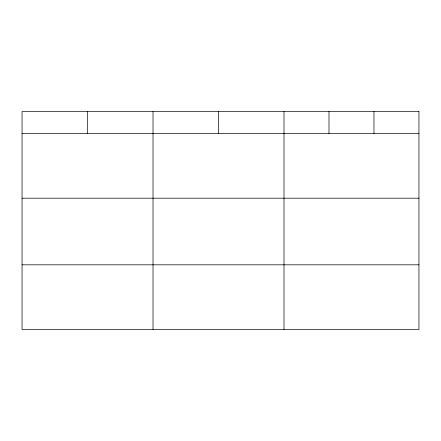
<?xml version="1.0" encoding="UTF-8"?>
<svg xmlns="http://www.w3.org/2000/svg" width="441" height="441" viewBox="0 0 441 441"><rect width="100%" height="100%" fill="white"/><g stroke="black" fill="none" stroke-linecap="round" stroke-linejoin="round"><path stroke-width="0.66" d="M22.05 133.535L418.95 133.535M22.05 198.196L418.95 198.196M22.05 264.809L418.95 264.809M373.968 111.529L373.968 133.535M328.986 111.529L328.986 133.535M284.004 111.529L284.004 329.471M218.516 111.529L218.516 133.535M153.027 111.529L153.027 329.471M87.539 111.529L87.539 133.535M418.95 111.529L22.05 111.529L22.05 329.471L418.95 329.471L418.95 111.529"/></g></svg>
